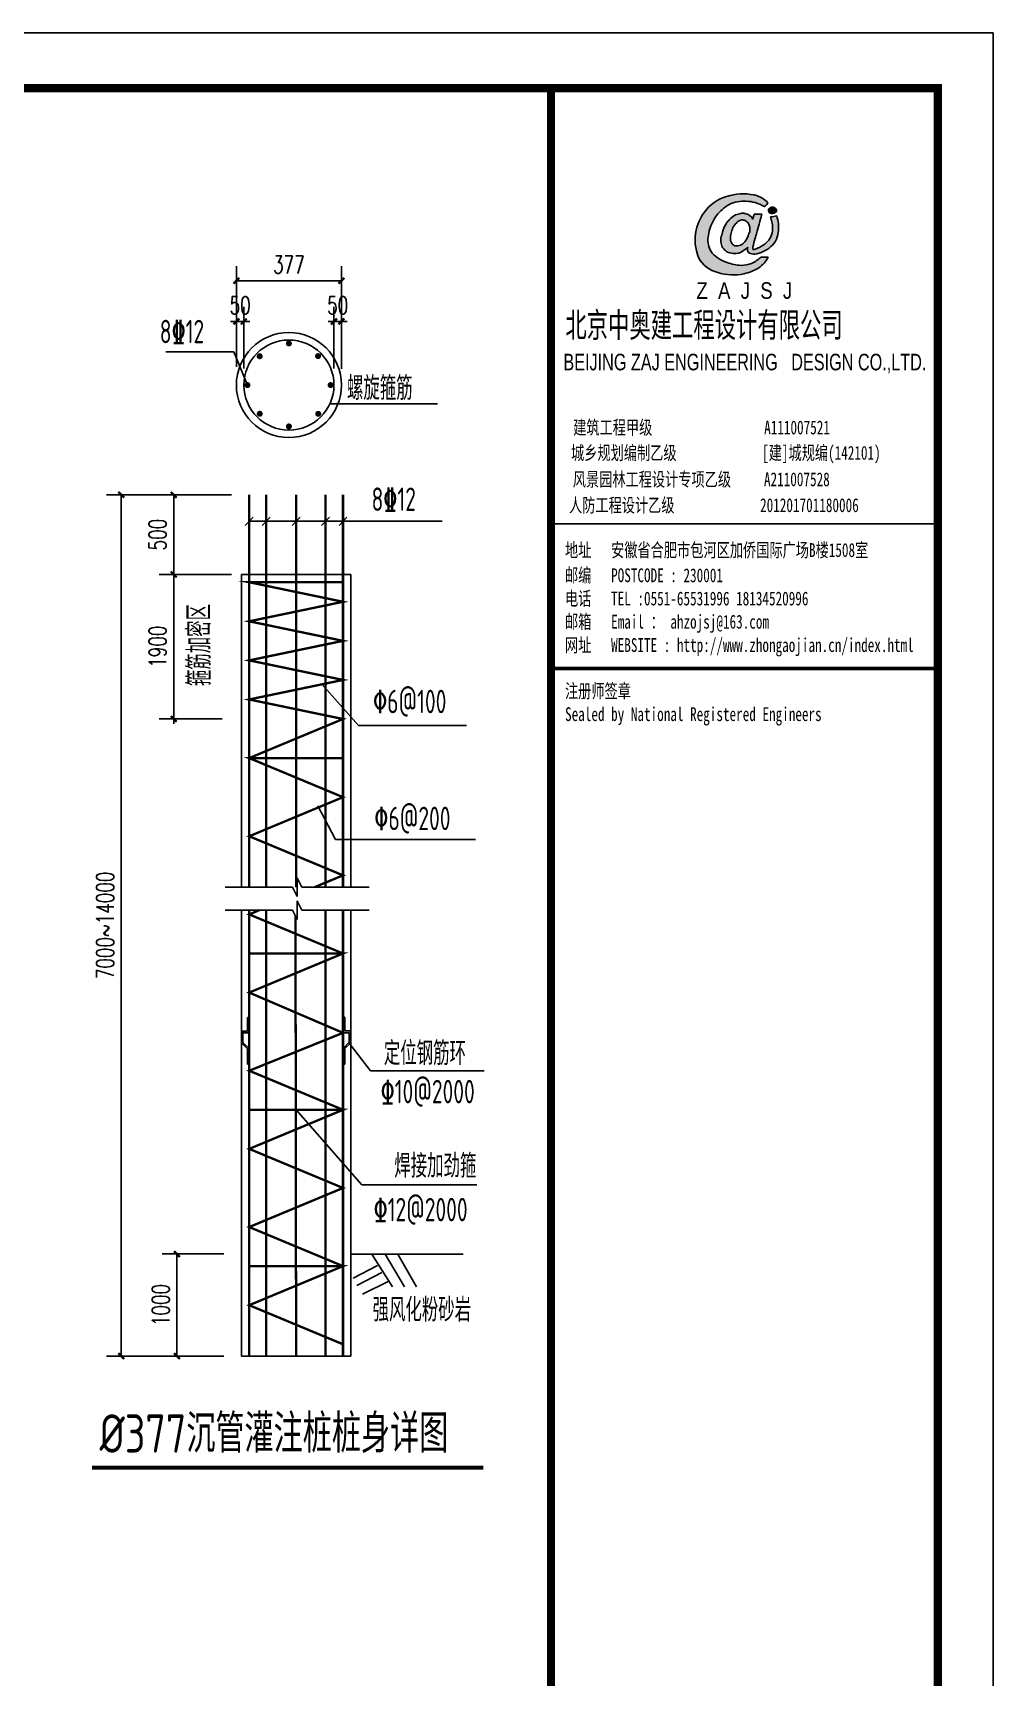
# Model space of a CAD drawing. Extents: x 180850 to 1399066, y 48356 to 327880.
# Drawn here: x 401267 to 425838, y 178308 to 220382 of the extents above; entities that cross this region are included whole.
import ezdxf
from ezdxf.enums import TextEntityAlignment as Align

# ---------------------------------------------------------------- set-up
doc = ezdxf.new("R2010")
doc.units = 0
doc.header["$LTSCALE"] = 1000
for name, color, linetype in [('01', 1, 'Continuous'), ('AXIS', 3, 'Continuous'), ('DIM_SYMB', 3, 'Continuous'), ('NUM', 7, 'Continuous'), ('PUB_TEXT', 7, 'Continuous'), ('PUB_TITLE', 4, 'Continuous'), ('STAIR', 2, 'Continuous'), ('图签', 3, 'Continuous'), ('细实线', 6, 'Continuous'), ('详图钢筋', 7, 'Continuous'), ('钢筋圆', 4, 'Continuous')]:
    doc.layers.add(name, color=color, linetype=linetype)
doc.styles.add('_gyy_title_Arial', font='arial.ttf', dxfattribs={"width": 0.7})
doc.styles.add('_gyy_title_ST', font='', dxfattribs={"width": 0.8})
doc.styles.add('_TCH_DIM_T3', font='SIMPLEX', dxfattribs={"width": 0.705882, "bigfont": 'GBCBIG'})
doc.styles.add('C', font='tssdeng.shx', dxfattribs={"height": 3, "bigfont": 'tssdchn.shx'})
doc.styles.add('HZ', font='txt.shx', dxfattribs={"width": 0.8, "bigfont": '000hztxt.shx'})
doc.styles.add('TSSD_Norm', font='tssdeng.shx', dxfattribs={"bigfont": 'hztxt.shx'})
doc.styles.get('_gyy_title_ST').set_extended_font_data('SimSun')
doc.dimstyles.new('TCH_150_10', dxfattribs={"dimtxt": 446.25, "dimasz": 150, "dimexe": 375, "dimexo": 450, "dimgap": 189.375, "dimtad": 1, "dimdec": 0, "dimlfac": 0.1, "dimzin": 0, "dimdsep": 46, "dimtxsty": '_TCH_DIM_T3', "dimblk": 'ARCHTICK', "dimcen": 0.09, "dimclrd": 256, "dimclre": 256, "dimclrt": 7, "dimazin": 2, "dimtfac": 1, "dimtdec": 0, "dimtix": 1, "dimtmove": 2, "dimatfit": 3, "dimfxl": 1, "dimtolj": 1, "dimtzin": 0, "dimarcsym": 0})
doc.dimstyles.new('TCH_150_5', dxfattribs={"dimtxt": 446.25, "dimasz": 150, "dimexe": 375, "dimexo": 450, "dimgap": 189.375, "dimtad": 1, "dimdec": 0, "dimlfac": 0.2, "dimzin": 0, "dimdsep": 46, "dimtxsty": '_TCH_DIM_T3', "dimblk": 'ARCHTICK', "dimcen": 0.09, "dimclrd": 256, "dimclre": 256, "dimclrt": 7, "dimazin": 2, "dimtfac": 1, "dimtdec": 0, "dimtix": 1, "dimtmove": 2, "dimatfit": 3, "dimfxl": 1, "dimtolj": 1, "dimtzin": 0, "dimarcsym": 0})

# ---------------------------------------------------------------- blocks, each defined once
blk = doc.blocks.new('dd')
at = {"layer": '图签'}
h = blk.add_hatch(color=5, dxfattribs=at)
h.set_gradient(color1=(0, 0, 255), color2=(36, 36, 255), one_color=1, tint=0.57)
h.paths.add_polyline_path([(452, 1270, -0.093206), (531, 1562, -0.136321), (716, 1807, -0.161039), (988, 1948, -0.108591), (1307, 1935, -0.049497), (1479, 1861, 0.062627), (1539, 1932, 0.094388), (1351, 2056, 0.136326), (854, 2062, 0.161722), (430, 1810, 0.133661), (243, 1435, 0.158414), (286, 937, 0.22517), (632, 669, 0.138663), (1107, 646, 0.074676), (1375, 753, 0.125344), (1543, 944, 0.006312), (1413, 948, -0.090385), (1244, 833, -0.096745), (1053, 797, -0.073845), (803, 850, -0.140868), (530, 1020, -0.160753)])
h = blk.add_hatch(color=1, dxfattribs=at)
h.set_gradient(color1=(255, 0, 0), color2=(255, 0, 0), tint=0.57)
h.paths.add_polyline_path([(1557, 1818, 0.386553), (1564, 1757, 0.170676), (1604, 1736, 0.082224), (1657, 1743, 0.087509), (1686, 1766, 0.264235), (1694, 1804, 0.244333), (1636, 1850, 0.30271)])
h = blk.add_hatch(color=5, dxfattribs=at)
h.set_gradient(color1=(0, 0, 255), color2=(36, 36, 255), one_color=1, tint=0.57)
h.paths.add_polyline_path([(1306, 1289, 0.011169), (1334, 1370, 0.005807), (1431, 1724, 0.01105), (1292, 1724, 0.016796), (1267, 1634, 0.125943), (1203, 1704, 0.083806), (1120, 1739, 0.082879), (1047, 1739, -0.008503), (952, 1710, 0.060057), (844, 1628, 0.086078), (774, 1532, 0.099424), (705, 1347, 0.12153), (690, 1225, 0.102644), (719, 1122, 0.056648), (797, 1042, 0.092914), (913, 1013, 0.194578), (1098, 1064, -0.002562), (1175, 1122, 0.064354), (1167, 1068, 0.172385), (1207, 1017, 0.105458), (1300, 1002, 0.086567), (1454, 1046, 0.047674), (1592, 1136, 0.166359), (1692, 1274, 0.096748), (1728, 1431, 0.03151), (1728, 1548, 0.041815), (1700, 1691, 0.007654), (1588, 1673, -0.009919), (1610, 1585, -0.068269), (1624, 1482, -0.105336), (1605, 1352, -0.14652), (1528, 1223, -0.070486), (1434, 1151, -0.077937), (1341, 1103, -0.127098), (1272, 1084, -0.114215), (1267, 1129, -0.007609)])
h.paths.add_polyline_path([(865, 1245, -0.099994), (863, 1328, -0.050974), (888, 1427, -0.120527), (938, 1529, -0.043888), (1002, 1595, -0.08446), (1063, 1619, -0.147309), (1127, 1607, -0.037474), (1177, 1572, -0.06931), (1209, 1507, -0.067662), (1213, 1431, -0.02676), (1211, 1413, 0.017209), (1183, 1329, -0.048815), (1120, 1223, -0.139096), (1046, 1163, -0.097991), (944, 1153, -0.085394), (909, 1169, -0.149141)], flags=16)
blk.add_lwpolyline([(1539, 1932, 0.094388), (1351, 2056, 0.136326), (854, 2062, 0.161722), (430, 1810, 0.133661), (243, 1435, 0.158414), (286, 937, 0.22517), (632, 669, 0.138663), (1107, 646, 0.074676), (1375, 753, 0.125344), (1543, 944, 0.006312), (1413, 948, -0.090385), (1244, 833, -0.096745), (1053, 797, -0.073845), (803, 850, -0.140868), (530, 1020, -0.160753), (452, 1270, -0.093206), (531, 1562, -0.136321), (716, 1807, -0.161039), (988, 1948, -0.108591), (1307, 1935, -0.049497), (1479, 1861, 0.062627)], format="xyb", close=True, dxfattribs=at)
for points in [[(1694, 1804, 0.243958), (1636, 1850, 0.303117), (1557, 1818, 0.386553), (1564, 1757, 0.170676), (1604, 1736, 0.082224), (1657, 1743, 0.087509), (1686, 1766, 0.264235), (1694, 1804, -7.823139)], [(1431, 1724, 0.011041), (1292, 1724, 0.016796), (1267, 1634, 0.125943), (1203, 1704, 0.083806), (1120, 1739, 0.082879), (1047, 1739, -0.008503), (952, 1710, 0.060057), (844, 1628, 0.086078), (774, 1532, 0.099424), (705, 1347, 0.12153), (690, 1225, 0.102644), (719, 1122, 0.056648), (797, 1042, 0.092914), (913, 1013, 0.194578), (1098, 1064, -0.002562), (1175, 1122, 0.064354), (1167, 1068, 0.172385), (1207, 1017, 0.105458), (1300, 1002, 0.086567), (1454, 1046, 0.047674), (1592, 1136, 0.166359), (1692, 1274, 0.096748), (1728, 1431, 0.03151), (1728, 1548, 0.041815), (1700, 1691, 0.007654), (1588, 1673, -0.009919), (1610, 1585, -0.068269), (1624, 1482, -0.105336), (1605, 1352, -0.14652), (1528, 1223, -0.070486), (1434, 1151, -0.077937), (1341, 1103, -0.127098), (1272, 1084, -0.114215), (1267, 1129, -0.007609), (1306, 1289, 0.011169), (1334, 1370, 0.005782), (1430, 1722, 0.069025)], [(1213, 1431, 0.067662), (1209, 1507, 0.06931), (1177, 1572, 0.037474), (1127, 1607, 0.147309), (1063, 1619, 0.08446), (1002, 1595, 0.043888), (938, 1529, 0.120527), (888, 1427, 0.050974), (863, 1328, 0.099994), (865, 1245, 0.149141), (909, 1169, 0.085394), (944, 1153, 0.097991), (1046, 1163, 0.139096), (1120, 1223, 0.048815), (1183, 1329, -0.017209), (1211, 1413, 0.02676), (1213, 1431, 0.441273)]]:
    blk.add_lwpolyline(points, format="xyb", dxfattribs=at)
at = {"insert": (246, 492), "char_height": 300, "width": 8000, "attachment_point": 1, "style": 'HZ'}
blk.add_mtext('{\\fArial|b0|i0|c0|p32;Z  A  J  S  J}', dxfattribs=at)
blk = doc.blocks.new('_ArchTick')
at = {"color": 0, "linetype": 'ByBlock', "const_width": 0.4}
blk.add_lwpolyline([(-0.5, -0.5), (0.5, 0.5)], dxfattribs=at)
blk = doc.blocks.new('*D997')
at = {"layer": 'AXIS', "linetype": 'ByBlock', "lineweight": -2, "transparency": 16777216}
for p, q in [((406352, 208562), (404496, 208562)), ((404871, 208562), (404871, 206525)), ((406352, 206525), (404496, 206525))]:
    blk.add_line(p, q, dxfattribs=at)
at = {"layer": 'Defpoints', "color": 0, "linetype": 'ByBlock', "transparency": 16777216}
for p in [(406802, 208562), (404871, 206525), (406802, 206525)]:
    blk.add_point(p, dxfattribs=at)
at = {"layer": 'AXIS', "linetype": 'ByBlock', "lineweight": -2, "transparency": 16777216, "xscale": 150, "yscale": 150, "zscale": 150}
for p, rotation in [((404871, 208562), 90), ((404871, 206525), 270)]:
    blk.add_blockref('_ArchTick', p, dxfattribs=dict(at, rotation=rotation))
at = {"layer": 'AXIS', "color": 7, "linetype": 'ByBlock', "transparency": 16777216, "insert": (404458, 207543), "char_height": 446.2, "attachment_point": 5, "rotation": 90, "style": '_TCH_DIM_T3'}
blk.add_mtext('\\A1;500', dxfattribs=at)
blk = doc.blocks.new('*D998')
at = {"layer": 'AXIS', "linetype": 'ByBlock', "lineweight": -2, "transparency": 16777216}
for p, q in [((406152, 206525), (404496, 206525)), ((404871, 206525), (404871, 202825)), ((406112, 202825), (404496, 202825))]:
    blk.add_line(p, q, dxfattribs=at)
at = {"layer": 'Defpoints', "color": 0, "linetype": 'ByBlock', "transparency": 16777216}
for p in [(406602, 206525), (404871, 202825), (406562, 202825)]:
    blk.add_point(p, dxfattribs=at)
at = {"layer": 'AXIS', "linetype": 'ByBlock', "lineweight": -2, "transparency": 16777216, "xscale": 150, "yscale": 150, "zscale": 150}
for p, rotation in [((404871, 206525), 90), ((404871, 202825), 270)]:
    blk.add_blockref('_ArchTick', p, dxfattribs=dict(at, rotation=rotation))
at = {"layer": 'AXIS', "color": 7, "linetype": 'ByBlock', "transparency": 16777216, "insert": (404458, 204675), "char_height": 446.2, "attachment_point": 5, "rotation": 90, "style": '_TCH_DIM_T3'}
blk.add_mtext('\\A1;1900', dxfattribs=at)
blk = doc.blocks.new('*D999')
at = {"layer": 'AXIS', "linetype": 'ByBlock', "lineweight": -2, "transparency": 16777216}
for p, q in [((406152, 189135), (404576, 189135)), ((404951, 186524), (404951, 189135)), ((406152, 186524), (404576, 186524))]:
    blk.add_line(p, q, dxfattribs=at)
at = {"layer": 'Defpoints', "color": 0, "linetype": 'ByBlock', "transparency": 16777216}
for p in [(404951, 189135), (406602, 189135), (406602, 186524)]:
    blk.add_point(p, dxfattribs=at)
at = {"layer": 'AXIS', "linetype": 'ByBlock', "lineweight": -2, "transparency": 16777216, "xscale": 150, "yscale": 150, "zscale": 150}
for p, rotation in [((404951, 189135), 90), ((404951, 186524), 270)]:
    blk.add_blockref('_ArchTick', p, dxfattribs=dict(at, rotation=rotation))
at = {"layer": 'AXIS', "color": 7, "linetype": 'ByBlock', "transparency": 16777216, "insert": (404538, 187829), "char_height": 446.2, "attachment_point": 5, "rotation": 90, "style": '_TCH_DIM_T3'}
blk.add_mtext('\\A1;1000', dxfattribs=at)
blk = doc.blocks.new('*D1000')
at = {"layer": 'AXIS', "linetype": 'ByBlock', "lineweight": -2, "transparency": 16777216}
for p, q in [((405912, 208562), (403152, 208562)), ((403527, 186524), (403527, 208562)), ((406152, 186524), (403152, 186524))]:
    blk.add_line(p, q, dxfattribs=at)
at = {"layer": 'Defpoints', "color": 0, "linetype": 'ByBlock', "transparency": 16777216}
for p in [(403527, 208562), (406362, 208562), (406602, 186524)]:
    blk.add_point(p, dxfattribs=at)
at = {"layer": 'AXIS', "linetype": 'ByBlock', "lineweight": -2, "transparency": 16777216, "xscale": 150, "yscale": 150, "zscale": 150}
for p, rotation in [((403527, 208562), 90), ((403527, 186524), 270)]:
    blk.add_blockref('_ArchTick', p, dxfattribs=dict(at, rotation=rotation))
at = {"layer": 'AXIS', "color": 7, "linetype": 'ByBlock', "transparency": 16777216, "insert": (403115, 197543), "char_height": 446.25, "attachment_point": 5, "rotation": 90, "style": '_TCH_DIM_T3'}
blk.add_mtext('\\A1;{\\W0.70588;7000~14000}', dxfattribs=at)
blk = doc.blocks.new('*D1008')
at = {"layer": 'AXIS', "linetype": 'ByBlock', "lineweight": -2, "transparency": 16777216}
for p, q in [((406474, 211853), (406474, 214413)), ((409161, 211786), (409161, 214413)), ((406474, 214038), (409161, 214038))]:
    blk.add_line(p, q, dxfattribs=at)
at = {"layer": 'Defpoints', "color": 0, "linetype": 'ByBlock', "transparency": 16777216}
for p in [(409161, 214038), (406474, 211403), (409161, 211336)]:
    blk.add_point(p, dxfattribs=at)
at = {"layer": 'AXIS', "linetype": 'ByBlock', "lineweight": -2, "transparency": 16777216, "xscale": 150, "yscale": 150, "zscale": 150, "rotation": 180}
blk.add_blockref('_ArchTick', (406474, 214038), dxfattribs=at)
at = {"layer": 'AXIS', "linetype": 'ByBlock', "lineweight": -2, "transparency": 16777216, "xscale": 150, "yscale": 150, "zscale": 150}
blk.add_blockref('_ArchTick', (409161, 214038), dxfattribs=at)
at = {"layer": 'AXIS', "color": 7, "linetype": 'ByBlock', "transparency": 16777216, "insert": (407818, 214450), "char_height": 446.2, "attachment_point": 5, "style": '_TCH_DIM_T3'}
blk.add_mtext('\\A1;377', dxfattribs=at)
blk = doc.blocks.new('*D1009')
at = {"layer": 'AXIS', "linetype": 'ByBlock', "lineweight": -2, "transparency": 16777216}
for p, q in [((406474, 211835), (406474, 213373)), ((406666, 211798), (406666, 213373)), ((406474, 212998), (406324, 212998)), ((406666, 212998), (406474, 212998)), ((406666, 212998), (406816, 212998))]:
    blk.add_line(p, q, dxfattribs=at)
at = {"layer": 'Defpoints', "color": 0, "linetype": 'ByBlock', "transparency": 16777216}
for p in [(406474, 212998), (406474, 211385), (406666, 211348)]:
    blk.add_point(p, dxfattribs=at)
at = {"layer": 'AXIS', "linetype": 'ByBlock', "lineweight": -2, "transparency": 16777216, "xscale": 150, "yscale": 150, "zscale": 150}
blk.add_blockref('_ArchTick', (406474, 212998), dxfattribs=at)
at = {"layer": 'AXIS', "linetype": 'ByBlock', "lineweight": -2, "transparency": 16777216, "xscale": 150, "yscale": 150, "zscale": 150, "rotation": 180}
blk.add_blockref('_ArchTick', (406666, 212998), dxfattribs=at)
at = {"layer": 'AXIS', "color": 7, "linetype": 'ByBlock', "transparency": 16777216, "insert": (406570, 213411), "char_height": 446.2, "attachment_point": 5, "style": '_TCH_DIM_T3'}
blk.add_mtext('\\A1;50', dxfattribs=at)
blk = doc.blocks.new('*D1010')
at = {"layer": 'AXIS', "linetype": 'ByBlock', "lineweight": -2, "transparency": 16777216}
for p, q in [((408970, 211798), (408970, 213373)), ((409162, 211835), (409162, 213373)), ((408970, 212998), (408820, 212998)), ((408970, 212998), (409162, 212998)), ((409162, 212998), (409312, 212998))]:
    blk.add_line(p, q, dxfattribs=at)
at = {"layer": 'Defpoints', "color": 0, "linetype": 'ByBlock', "transparency": 16777216}
for p in [(409162, 212998), (408970, 211348), (409162, 211385)]:
    blk.add_point(p, dxfattribs=at)
at = {"layer": 'AXIS', "linetype": 'ByBlock', "lineweight": -2, "transparency": 16777216, "xscale": 150, "yscale": 150, "zscale": 150}
blk.add_blockref('_ArchTick', (408970, 212998), dxfattribs=at)
at = {"layer": 'AXIS', "linetype": 'ByBlock', "lineweight": -2, "transparency": 16777216, "xscale": 150, "yscale": 150, "zscale": 150, "rotation": 180}
blk.add_blockref('_ArchTick', (409162, 212998), dxfattribs=at)
at = {"layer": 'AXIS', "color": 7, "linetype": 'ByBlock', "transparency": 16777216, "insert": (409066, 213411), "char_height": 446.2, "attachment_point": 5, "style": '_TCH_DIM_T3'}
blk.add_mtext('\\A1;50', dxfattribs=at)

msp = doc.modelspace()

# ---------------------------------------------------------------- linework, layer by layer
at = {"color": 3, "linetype": 'Continuous'}
for p, q in [((406410.8, 212220.74), (404667.06, 212220.74)), ((406758.22, 211369.8), (406410.8, 212220.74)), ((408864.63, 210889.09), (411616.65, 210889.09)), ((406904.23, 207992.49), (406700.04, 207775.32)), ((406802.14, 207883.91), (411737.24, 207883.91)), ((407334.37, 207992.49), (407130.17, 207775.32)), ((408102.2, 207992.49), (407898.01, 207775.32)), ((408858.02, 207992.49), (408653.83, 207775.32)), ((409304.23, 207992.49), (409100.04, 207775.32)), ((408662.99, 203712.29), (409596.81, 202662.67)), ((409596.81, 202662.67), (412362.95, 202662.67)), ((408559.74, 200603.59), (409006.76, 199742.67)), ((409006.76, 199742.67), (412596.63, 199742.67)), ((409358.02, 194531.6), (409909.48, 193818.65)), ((409909.48, 193818.65), (412817.09, 193818.65)), ((408002.14, 192824.61), (409686.75, 190908.5)), ((409686.75, 190908.5), (412624.46, 190908.5))]:
    msp.add_line(p, q, dxfattribs=at)
at = {"layer": '01', "linetype": 'ByBlock'}
for p, q in [((406802.14, 208561.62), (406802.14, 198524.34)), ((407232.27, 208561.62), (407232.27, 198524.34)), ((408000.11, 208561.62), (408000.11, 198524.34)), ((408755.92, 208561.62), (408755.92, 198524.34)), ((409202.14, 208561.62), (409202.14, 198524.34)), ((406802.14, 206324.61), (409202.14, 205824.61)), ((409202.14, 205824.61), (406802.14, 205324.61)), ((406802.14, 205324.61), (409202.14, 204824.61)), ((409202.14, 204824.61), (406802.14, 204324.61)), ((406802.14, 204324.61), (409202.14, 203824.61)), ((409202.14, 203824.61), (406802.14, 203324.61)), ((409202.14, 202824.61), (406802.14, 201824.61)), ((406802.14, 201824.61), (409202.14, 200824.61)), ((406802.14, 201824.61), (409202.14, 201824.61)), ((409202.14, 200824.61), (406802.14, 199824.61)), ((406802.14, 199824.61), (409202.14, 198824.61))]:
    msp.add_line(p, q, dxfattribs=at)
at = {"layer": '01', "color": 0}
msp.add_line((409402.14, 189134.8), (412274.72, 189134.8), dxfattribs=at)
at = {"layer": '01', "color": 3}
for p, q in [((409941.91, 189134.8), (410465.95, 188293.58)), ((410283.62, 189134.8), (410776.01, 188293.58)), ((410605.22, 189134.8), (411081.54, 188293.58)), ((410083.55, 188837.63), (409463.5, 188520.39)), ((410194.98, 188658.75), (409558.23, 188329.34)), ((410355.55, 188434.85), (409696.73, 188108.19))]:
    msp.add_line(p, q, dxfattribs=at)
at = {"layer": '01', "linetype": 'ByBlock', "const_width": 60}
for points in [[(406802.14, 208561.62), (406802.14, 198524.34)], [(407232.27, 198524.34), (407232.27, 208561.62)], [(408000.11, 208561.62), (408000.11, 198524.34)], [(408755.92, 198524.34), (408755.92, 208561.62)], [(409202.14, 208561.62), (409202.14, 198524.34)], [(406802.14, 201824.61), (409202.14, 202824.61), (406802.14, 203324.61), (409202.14, 203824.61), (406802.14, 204324.61), (409202.14, 204824.61), (406802.14, 205324.61), (409202.14, 205824.61), (406802.14, 206324.61), (409202.14, 206324.61)], [(408481.49, 198524.34), (409202.14, 198824.61), (406802.14, 199824.61), (409202.14, 200824.61), (406802.14, 201824.61), (409202.14, 201824.61)], [(409202.14, 196824.61), (406802.14, 197824.61), (407062.53, 197933.11)], [(406802.14, 197933.11), (406802.14, 186523.96)], [(407237.64, 186523.96), (407237.64, 197933.11)], [(407986.92, 197771.83), (408002.14, 186523.96)], [(408755.29, 186523.96), (408755.29, 197933.11)], [(409202.14, 197933.11), (409202.14, 186523.96)], [(409202.14, 192824.61), (406802.14, 193824.61), (409202.14, 194794), (406802.14, 195824.61), (409202.14, 196824.61), (406802.14, 196824.61)], [(409202.14, 188824.61), (406802.14, 189824.61), (409202.14, 190824.61), (406802.14, 191824.61), (409202.14, 192824.61), (406802.14, 192824.61)], [(409202.14, 186824.61), (406802.14, 187824.61), (409202.14, 188824.61), (406802.14, 188824.61)]]:
    msp.add_lwpolyline(points, dxfattribs=at)
at = {"layer": 'AXIS', "linetype": 'ByBlock'}
msp.add_line((404870.59, 206644.61), (404870.59, 202704.61), dxfattribs=at)
at = {"layer": 'DIM_SYMB', "const_width": 105}
msp.add_lwpolyline([(402775.98, 183664.5), (412790.02, 183664.5)], dxfattribs=at)
at = {"layer": 'PUB_TITLE'}
msp.add_line((414524.57, 207821.84), (424423.55, 207821.84), dxfattribs=at)
msp.add_lwpolyline([(306908.52, 220381.89), (425837.69, 220381.89), (425837.69, 136381.97), (306908.52, 136381.97)], close=True, dxfattribs=at)
at = {"layer": 'PUB_TITLE', "const_width": 212.12}
for points in [[(310443.87, 137796.11), (310443.87, 218967.75), (424423.55, 218967.75), (424423.55, 137796.11)], [(414524.57, 218967.75), (424423.55, 218967.75), (424423.55, 137796.11), (414524.57, 137796.11)]]:
    msp.add_lwpolyline(points, close=True, dxfattribs=at)
at = {"layer": 'PUB_TITLE', "const_width": 98.99}
msp.add_lwpolyline([(414524.57, 204116.19), (424423.55, 204116.19)], dxfattribs=at)
at = {"layer": 'STAIR'}
for p, q in [((408026.28, 198284.34), (408026.28, 198764.34)), ((408026.28, 198764.34), (408146.28, 198524.34)), ((406184.99, 198524.34), (407906.28, 198524.34)), ((407906.28, 198524.34), (408026.28, 198284.34)), ((408026.28, 197693.11), (408026.28, 198173.11)), ((408026.28, 198173.11), (408146.28, 197933.11)), ((408146.28, 198524.34), (409867.58, 198524.34)), ((406184.99, 197933.11), (407906.28, 197933.11)), ((407906.28, 197933.11), (408026.28, 197693.11)), ((408146.28, 197933.11), (409867.58, 197933.11))]:
    msp.add_line(p, q, dxfattribs=at)
at = {"layer": '细实线'}
for p, q in [((406602.14, 206524.61), (406602.14, 198524.34)), ((406602.14, 206524.61), (409402.14, 206524.61)), ((409402.14, 206524.61), (409402.14, 198524.34)), ((406602.14, 197933.11), (406602.14, 186523.96)), ((409402.14, 197933.11), (409402.14, 186523.96)), ((406754.14, 194838.71), (406614.14, 194838.71)), ((406614.14, 194838.71), (406614.14, 194526.03)), ((406754.14, 195190.71), (406754.14, 194838.71)), ((406802.14, 195190.71), (406754.14, 195190.71)), ((406802.14, 195190.71), (406802.14, 194790.71)), ((409202.14, 195194), (409250.14, 195194)), ((409202.14, 195194), (409202.14, 194794)), ((409250.14, 195194), (409250.14, 194842)), ((409250.14, 194842), (409390.14, 194842)), ((409390.14, 194842), (409390.14, 194529.31)), ((406614.14, 194526.03), (406754.14, 194386.03)), ((406642.14, 194790.71), (406642.14, 194550.71)), ((406802.14, 194790.71), (406642.14, 194790.71)), ((406642.14, 194550.71), (406802.14, 194390.71)), ((406754.14, 194386.03), (406754.14, 193990.71)), ((406802.14, 194390.71), (406802.14, 193990.71)), ((409202.14, 194794), (409362.14, 194794)), ((409362.14, 194554), (409202.14, 194394)), ((409202.14, 194394), (409202.14, 193994)), ((409390.14, 194529.31), (409250.14, 194389.31)), ((409250.14, 194389.31), (409250.14, 193994)), ((409362.14, 194794), (409362.14, 194554)), ((406802.14, 193990.71), (406754.14, 193990.71)), ((409202.14, 193994), (409250.14, 193994)), ((406602.14, 186523.96), (409402.14, 186523.96))]:
    msp.add_line(p, q, dxfattribs=at)
msp.add_circle((407817.72, 211369.8), 1344, dxfattribs=at)
at = {"layer": '详图钢筋', "linetype": 'Continuous'}
msp.add_circle((407817.72, 211369.8), 1152, dxfattribs=at)
at = {"layer": '钢筋圆', "const_width": 76.8}
for points in [[(407817.72, 212472.23, 1), (407817.72, 212395.43, 1)], [(407069.35, 212146.48, 1), (407069.35, 212069.68, 1)], [(408563.07, 212148.99, 1), (408563.07, 212072.19, 1)], [(406758.22, 211408.2, 1), (406758.22, 211331.4, 1)], [(408885.11, 211408.2, 1), (408885.11, 211331.4, 1)], [(407071.13, 210674.3, 1), (407071.13, 210597.5, 1)], [(407817.72, 210350.32, 1), (407817.72, 210273.52, 1)], [(408568.74, 210672.25, 1), (408568.74, 210595.45, 1)]]:
    msp.add_lwpolyline(points, format="xyb", close=True, dxfattribs=at)

# ---------------------------------------------------------------- block references
at = {"layer": '图签', "xscale": 1.414139999943435, "yscale": 1.414139999943435, "zscale": 1.414139999943435}
msp.add_blockref('dd', (417898.15, 213305.02), dxfattribs=at)

# ---------------------------------------------------------------- texts
at = {"color": 1, "insert": (414892.78, 213244.05), "char_height": 718.1993, "width": 9393.6358, "attachment_point": 1, "style": 'HZ'}
msp.add_mtext('北京中奥建工程设计有限公司', dxfattribs=at)
at = {"layer": 'NUM', "style": 'TSSD_Norm', "width": 0.7}
for s, p in [('8%%13212', (404512.99, 212439.74)), ('螺旋箍筋', (409303.65, 210989.37)), ('8%%13212', (409932.18, 208149.22)), ('%%1306@100', (409972.9, 202973.45)), ('%%1306@200', (410004.39, 199981.15)), ('定位钢筋环', (410247.77, 193969.21)), ('%%13110@2000', (410165.68, 192990.24)), ('焊接加劲箍', (410515.45, 191088.03)), ('%%13112@2000', (409984.76, 189971.04)), ('强风化粉砂岩', (409959.31, 187406.69))]:
    msp.add_text(s, height=600, dxfattribs=at).set_placement(p)
msp.add_text('箍筋加密区', height=600, rotation=90, dxfattribs=at).set_placement((405820.64, 203667.48))
at = {"layer": 'PUB_TEXT', "style": 'C', "width": 0.8}
msp.add_text('%%C377沉管灌注桩桩身详图', height=980, dxfattribs=at).set_placement((402971.6, 184051.33))
at = {"layer": 'PUB_TITLE', "width": 0.7}
for s, height, style, p in [('BEIJING ZAJ ENGINEERING   DESIGN CO.,LTD.', 424.2416, '_gyy_title_Arial', (419485.66, 211746.83)), ('建筑工程甲级                 A111007521             ', 353.5346, '_gyy_title_ST', (419471.44, 210108.51)), ('城乡规划编制乙级             [建]城规编(142101)', 353.5346, '_gyy_title_ST', (418999.36, 209459.89)), ('风景园林工程设计专项乙级     A211007528           ', 353.5346, '_gyy_title_ST', (419295.46, 208781.7)), ('人防工程设计乙级             201201701180006', 353.5346, '_gyy_title_ST', (418692.58, 208120.07))]:
    msp.add_text(s, height=height, dxfattribs=dict(at, style=style)).set_placement(p, align=Align.CENTER)
at = {"layer": 'PUB_TITLE', "style": '_gyy_title_ST', "width": 0.7}
for s, height, p in [('地址   安徽省合肥市包河区加侨国际广场B楼1508室', 353.5346, (414882.41, 206971.5)), ('邮编   POSTCODE : 230001', 353.5346, (414882.41, 206325.74)), ('电话   TEL :0551-65531996 18134520996', 353.5346, (414882.41, 205731.8)), ('邮箱   Email ： ahzojsj@163.com', 353.5346, (414882.41, 205137.86)), ('网址   WEBSITE : http://www.zhongaojian.cn/index.html', 353.5346, (414882.41, 204540.43)), ('注册师签章', 353.535, (414882.41, 203366.69)), ('Sealed by National Registered Engineers', 353.5346, (414884.33, 202772.76))]:
    msp.add_text(s, height=height, dxfattribs=at).set_placement(p)

# ---------------------------------------------------------------- dimensions: what is measured, and where the dimension line sits
at = {"layer": 'AXIS', "linetype": 'ByBlock'}
for base, p1, p2, text, picture, middle in [((409161.3, 214037.66), (406474.13, 211403.25), (409161.3, 211336.35), '377', '*D1008', (407817.72, 214450.16)), ((406473.81, 212998.19), (406665.92, 211348.36), (406473.81, 211385.33), '50', '*D1009', (406569.86, 213410.69))]:
    dim = msp.add_linear_dim(base=base, p1=p1, p2=p2, text=text, dimstyle='TCH_150_5', dxfattribs=at)
    dim.commit()
    dim.dimension.update_dxf_attribs({"geometry": picture, "text_midpoint": middle})
for base, p1, p2, angle, text, dimstyle, picture, middle in [((409161.63, 212998.19), (408969.52, 211348.36), (409161.63, 211385.33), 180, '50', 'TCH_150_5', '*D1010', (409065.57, 213410.69)), ((403527.45, 208561.62), (406602.14, 186523.96), (406362.14, 208561.62), 90, '{\\W0.70588;7000~14000}', 'TCH_150_10', '*D1000', (403114.95, 197542.79)), ((404870.59, 206524.61), (406802.14, 208561.62), (406802.14, 206524.61), 90, '500', 'TCH_150_10', '*D997', (404458.09, 207543.12)), ((404870.59, 202824.61), (406602.14, 206524.61), (406562.14, 202824.61), 90, '1900', 'TCH_150_10', '*D998', (404458.09, 204674.61)), ((404950.9, 189134.8), (406602.14, 186523.96), (406602.14, 189134.8), 270, '1000', 'TCH_150_10', '*D999', (404538.4, 187829.38))]:
    dim = msp.add_linear_dim(base=base, p1=p1, p2=p2, angle=angle, text=text, dimstyle=dimstyle, dxfattribs=at)
    dim.commit()
    dim.dimension.update_dxf_attribs({"geometry": picture, "text_midpoint": middle})

doc.saveas('drawing.dxf')
